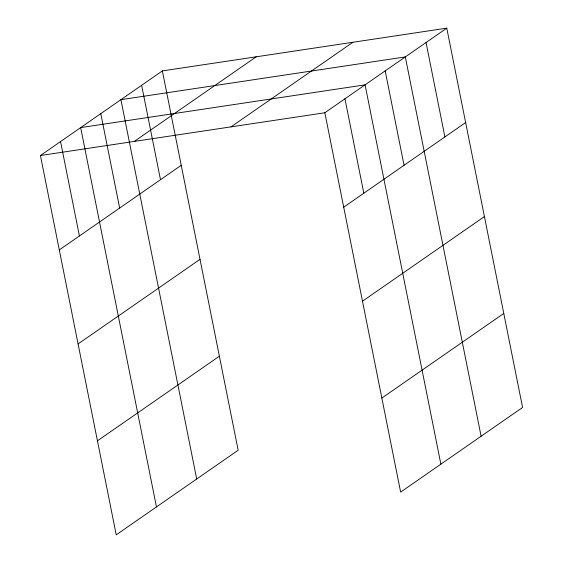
<?xml version="1.0" encoding="UTF-8"?>
<svg xmlns="http://www.w3.org/2000/svg" width="563" height="563" viewBox="0 0 563 563"><rect width="100%" height="100%" fill="white"/><g stroke="black" fill="none" stroke-linecap="round" stroke-linejoin="round"><path stroke-width="0.84" d="M162.362 70.91L238.163 450.238L116.231 534.85L40.43 155.529L162.362 70.91L446.769 28.15L522.57 407.471L400.638 492.09L324.837 112.762L446.769 28.15M134.29 141.419L256.221 56.8M230.985 126.879L352.917 42.26M59.298 249.93L181.23 165.318M78.081 343.951L200.02 259.339M343.704 207.17L465.636 122.551M97.441 440.829L219.373 356.21M362.488 301.191L484.419 216.579M381.848 398.062L503.779 313.45M40.43 155.529L324.837 112.762M426.043 42.535L444.904 136.936M481.112 436.241L405.318 56.919L120.911 99.679L196.705 479.007M385.198 70.882L404.058 165.283M440.871 464.165L365.077 84.844L80.671 127.604L156.465 506.925M344.957 98.806L363.818 193.208M141.637 85.294L160.497 179.703M100.791 113.642L119.652 208.043M60.551 141.566L79.418 235.967"/></g></svg>
